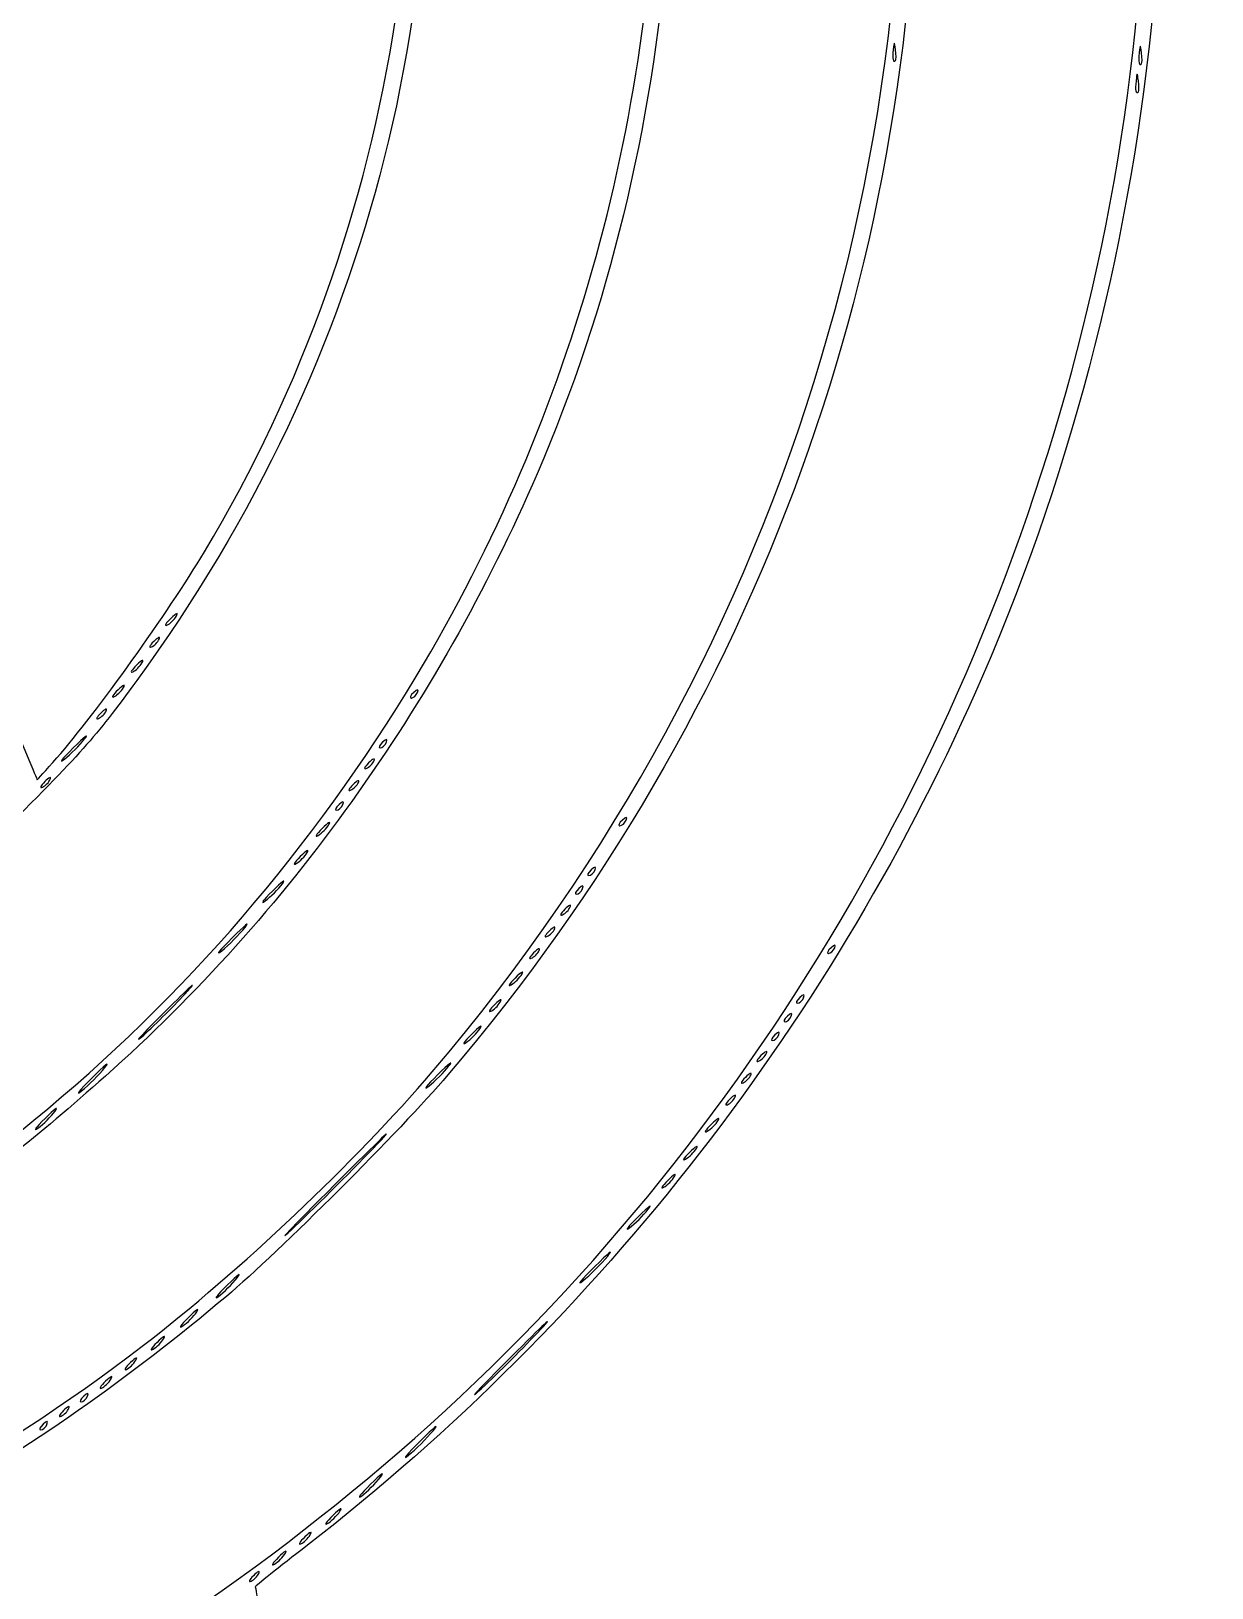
# Model space of a CAD drawing. Extents: x -1096.9 to -1063.6, y 947.9 to 977.9.
# Drawn here: x -1067.9 to -1063.64, y 964.84 to 970.46 of the extents above; entities that cross this region are included whole.
import ezdxf

# ---------------------------------------------------------------- set-up
doc = ezdxf.new("R2010")
doc.units = 0
doc.layers.add('Image', color=7, linetype='CONTINUOUS')

msp = doc.modelspace()

# ---------------------------------------------------------------- linework, layer by layer
at = {"layer": 'Image', "color": 7}
for points in [[(-1064.78152, 970.350728)], [(-1063.894478, 970.339502)], [(-1063.905855, 970.238455)], [(-1067.436376, 968.264759)], [(-1067.565413, 968.090184)], [(-1067.627273, 968.006525)], [(-1067.705166, 967.904793)], [(-1067.805205, 967.836427)], [(-1066.661676, 967.82691)], [(-1067.829335, 967.759545)], [(-1066.992299, 967.382797)], [(-1065.954339, 967.299188)], [(-1067.126893, 967.22547)], [(-1066.010457, 967.220623)], [(-1066.066601, 967.142026)], [(-1067.334961, 966.994677)], [(-1066.279432, 966.860827)], [(-1065.247002, 966.771514)], [(-1067.632141, 966.72023)], [(-1066.391536, 966.7259)], [(-1065.303173, 966.692925)], [(-1067.811899, 966.563186)], [(-1066.649505, 966.444941)], [(-1065.673166, 966.209227)], [(-1065.819084, 966.040571)], [(-1067.155203, 965.962225)], [(-1067.301147, 965.83912)], [(-1066.060675, 965.776352)], [(-1067.520487, 965.665034)], [(-1067.761972, 965.491552)], [(-1066.44784, 965.411828)], [(-1066.638736, 965.243662)], [(-1067.077125, 964.896489)]]:
    msp.add_lwpolyline(points, close=True, dxfattribs=at)
for points in [[(-1067.374278, 968.348417), (-1067.374516, 968.348409)], [(-1067.497812, 968.180005), (-1067.498024, 968.179997)], [(-1066.504725, 968.072954), (-1066.50499, 968.072954)], [(-1066.616988, 967.893315), (-1066.617252, 967.893315)], [(-1066.718059, 967.748287), (-1066.71782, 967.748292)], [(-1066.774177, 967.668766), (-1066.774441, 967.668766)], [(-1066.824315, 967.596397), (-1066.824183, 967.596419)], [(-1065.752462, 967.612624), (-1065.752726, 967.612624)], [(-1066.902923, 967.495353), (-1066.902791, 967.495372)], [(-1065.864751, 967.432985), (-1065.865015, 967.432985)], [(-1065.909651, 967.36562), (-1065.909915, 967.36562)], [(-1065.000225, 967.152297), (-1065.000489, 967.152294)], [(-1066.128223, 967.057478), (-1066.128091, 967.057497)], [(-1065.112487, 966.972655), (-1065.112752, 966.972655)], [(-1066.206645, 966.956201), (-1066.206857, 966.956193)], [(-1065.157414, 966.90529), (-1065.157678, 966.90529)], [(-1065.202314, 966.837924), (-1065.202578, 966.837924)], [(-1065.359529, 966.614336), (-1065.359291, 966.614312)], [(-1065.420886, 966.52978), (-1065.420754, 966.529801)], [(-1065.499467, 966.428736), (-1065.499335, 966.428754)], [(-1065.578075, 966.32771), (-1065.577942, 966.327704)], [(-1067.41939, 965.743851), (-1067.419257, 965.743872)], [(-1067.610048, 965.597669), (-1067.610286, 965.597658)], [(-1067.694821, 965.535531), (-1067.695085, 965.535531)], [(-1067.840791, 965.434482), (-1067.841056, 965.434482)], [(-1066.784654, 965.120403), (-1066.784813, 965.120411)], [(-1066.891493, 965.036292), (-1066.891731, 965.036281)], [(-1066.981504, 964.969154), (-1066.981372, 964.969172)]]:
    msp.add_lwpolyline(points, dxfattribs=at)
for points in [[(-1064.071246, 969.531118), (-1063.698263, 971.161317), (-1063.858627, 972.898486), (-1064.524081, 974.436522)], [(-1064.015128, 973.059265), (-1063.640796, 971.423177), (-1063.801795, 969.671048), (-1064.467963, 968.131406)], [(-1065.758362, 972.768218), (-1065.442317, 971.488678), (-1065.558125, 970.053329), (-1066.073586, 968.861286)], [(-1067.273472, 968.579002), (-1066.563806, 969.76556), (-1066.34579, 971.199993), (-1066.67218, 972.535441)], [(-1066.451941, 966.704566), (-1065.150058, 968.230956), (-1064.559561, 970.209348), (-1064.813641, 972.193366)], [(-1066.523378, 972.067041), (-1066.320654, 970.655015), (-1066.665645, 969.283545), (-1067.517365, 968.115714)], [(-1064.702648, 971.364773), (-1064.683598, 969.636999), (-1065.273751, 968.008904), (-1066.395822, 966.693324)], [(-1066.509964, 968.130036), (-1065.940898, 969.075336), (-1065.639008, 970.170529), (-1065.639008, 971.2896)], [(-1064.789987, 970.390027), (-1064.793956, 970.356655), (-1064.789987, 970.341489), (-1064.78152, 970.350728)], [(-1064.78152, 970.390027), (-1064.785489, 970.421798), (-1064.786018, 970.421798), (-1064.789987, 970.390027)], [(-1064.78152, 970.350728), (-1064.778874, 970.35311), (-1064.778874, 970.370731), (-1064.78152, 970.390027)], [(-1063.894478, 970.378798), (-1063.898447, 970.410572), (-1063.899241, 970.410572), (-1063.902945, 970.378798)], [(-1063.902945, 970.378798), (-1063.906914, 970.345429), (-1063.902945, 970.33026), (-1063.894478, 970.339502)], [(-1063.894478, 970.339502), (-1063.891832, 970.341883), (-1063.891832, 970.359505), (-1063.894478, 970.378798)], [(-1063.914322, 970.277751), (-1063.918291, 970.244379), (-1063.914322, 970.229213), (-1063.905855, 970.238455)], [(-1063.905855, 970.277751), (-1063.909824, 970.309522), (-1063.910618, 970.309522), (-1063.914322, 970.277751)], [(-1063.905855, 970.238455), (-1063.903209, 970.240836), (-1063.903209, 970.258458), (-1063.905855, 970.277751)], [(-1066.515017, 965.384303), (-1065.306348, 966.450437), (-1064.439573, 967.921277), (-1064.071246, 969.531118)], [(-1066.073586, 968.861286), (-1066.435722, 968.023813), (-1066.974625, 967.272053), (-1067.630527, 966.68939)], [(-1067.805205, 967.836427), (-1067.66188, 968.000588), (-1067.404123, 968.360538), (-1067.273472, 968.579002)], [(-1067.393831, 968.340181), (-1067.412616, 968.321872), (-1067.419231, 968.310616), (-1067.408383, 968.315151)], [(-1067.408383, 968.315151), (-1067.3978, 968.319676), (-1067.382454, 968.334651), (-1067.374278, 968.348417)], [(-1067.374516, 968.348409), (-1067.366579, 968.362194), (-1067.374516, 968.358464), (-1067.393831, 968.340181)], [(-1067.455981, 968.256401), (-1067.471327, 968.240949), (-1067.475296, 968.232085), (-1067.464448, 968.236689)], [(-1067.464448, 968.236689), (-1067.4536, 968.241293), (-1067.4409, 968.253913), (-1067.436376, 968.264759)], [(-1067.436402, 968.264761), (-1067.431904, 968.275583), (-1067.440636, 968.271826), (-1067.455981, 968.256401)], [(-1067.517338, 968.171768), (-1067.536124, 968.153459), (-1067.542738, 968.142204), (-1067.53189, 968.146739)], [(-1067.53189, 968.146739), (-1067.521307, 968.151263), (-1067.505961, 968.166238), (-1067.497812, 968.180005)], [(-1067.498024, 968.179997), (-1067.489822, 968.193782), (-1067.498024, 968.190051), (-1067.517338, 968.171768)], [(-1069.724096, 965.499514), (-1068.368397, 965.979981), (-1067.256459, 966.890018), (-1066.509964, 968.130036)], [(-1067.517365, 968.115714), (-1067.671485, 967.904388), (-1067.707441, 967.864092), (-1068.031, 967.540287)], [(-1067.599518, 968.056918), (-1067.588935, 968.061442), (-1067.573589, 968.076418), (-1067.565413, 968.090184)], [(-1067.565387, 968.090176), (-1067.557185, 968.103961), (-1067.565387, 968.10023), (-1067.584701, 968.081948)], [(-1064.467963, 968.131406), (-1064.997526, 966.907459), (-1065.847315, 965.813429), (-1066.901865, 964.997943)], [(-1066.50499, 968.072954), (-1066.499698, 968.085496), (-1066.50499, 968.085496), (-1066.518483, 968.072954)], [(-1068.0065, 968.068798), (-1067.935248, 967.899239), (-1067.876695, 967.759383), (-1067.876404, 967.75801)], [(-1067.584701, 968.081948), (-1067.603487, 968.063638), (-1067.610101, 968.052383), (-1067.599518, 968.056918)], [(-1066.518483, 968.072954), (-1066.530919, 968.061604), (-1066.534887, 968.052317), (-1066.527215, 968.052317)], [(-1066.527215, 968.052317), (-1066.519806, 968.052317), (-1066.509752, 968.061604), (-1066.504725, 968.072954)], [(-1067.646852, 967.998167), (-1067.662198, 967.982716), (-1067.666166, 967.973852), (-1067.655319, 967.978456)], [(-1067.655319, 967.978456), (-1067.644471, 967.983059), (-1067.631771, 967.99568), (-1067.627273, 968.006525)], [(-1067.627273, 968.006528), (-1067.622775, 968.017349), (-1067.631506, 968.013592), (-1067.646852, 967.998167)], [(-1067.705166, 967.904793), (-1067.687704, 967.927362), (-1067.705166, 967.912969), (-1067.746176, 967.872831)], [(-1067.746176, 967.872831), (-1067.786314, 967.832694), (-1067.800707, 967.814234), (-1067.778138, 967.831813)], [(-1067.778138, 967.831813), (-1067.755649, 967.849381), (-1067.722761, 967.882235), (-1067.705166, 967.904793)], [(-1066.630746, 967.893315), (-1066.642917, 967.881965), (-1066.64715, 967.872678), (-1066.639477, 967.872678)], [(-1066.639477, 967.872678), (-1066.632069, 967.872678), (-1066.622015, 967.881965), (-1066.616988, 967.893315)], [(-1066.617252, 967.893315), (-1066.611961, 967.905857), (-1066.617252, 967.905857), (-1066.630746, 967.893315)], [(-1067.876404, 967.75801), (-1067.876404, 967.756687), (-1067.844072, 967.791924), (-1067.805205, 967.836427)], [(-1066.681281, 967.818526), (-1066.696627, 967.8031), (-1066.700596, 967.794237), (-1066.689748, 967.798841)], [(-1066.689748, 967.798841), (-1066.6789, 967.803444), (-1066.6662, 967.816065), (-1066.661676, 967.82691)], [(-1066.661702, 967.826887), (-1066.657204, 967.837708), (-1066.665936, 967.833951), (-1066.681281, 967.818526)], [(-1067.848941, 967.75116), (-1067.864286, 967.735708), (-1067.868255, 967.726845), (-1067.857407, 967.731475)], [(-1067.857407, 967.731475), (-1067.846559, 967.736079), (-1067.833859, 967.7487), (-1067.829335, 967.759545)], [(-1067.829361, 967.759521), (-1067.824864, 967.770342), (-1067.833595, 967.766585), (-1067.848941, 967.75116)], [(-1066.71782, 967.748292), (-1066.713322, 967.75914), (-1066.722054, 967.755356), (-1066.737664, 967.739931)], [(-1066.737664, 967.739931), (-1066.75301, 967.72448), (-1066.756979, 967.715616), (-1066.746131, 967.72022)], [(-1066.746131, 967.72022), (-1066.735283, 967.724824), (-1066.722583, 967.737444), (-1066.718059, 967.748287)], [(-1066.787935, 967.668766), (-1066.800106, 967.657416), (-1066.804339, 967.648129), (-1066.796666, 967.648129)], [(-1066.796666, 967.648129), (-1066.789258, 967.648129), (-1066.779204, 967.657416), (-1066.774177, 967.668766)], [(-1066.774441, 967.668766), (-1066.76915, 967.681307), (-1066.774441, 967.681307), (-1066.787935, 967.668766)], [(-1066.849054, 967.581893), (-1066.87075, 967.560276), (-1066.877205, 967.54913), (-1066.863606, 967.557101)], [(-1066.863606, 967.557101), (-1066.849847, 967.565092), (-1066.832306, 967.582766), (-1066.824315, 967.596397)], [(-1066.824183, 967.596419), (-1066.816245, 967.610045), (-1066.827358, 967.603509), (-1066.849054, 967.581893)], [(-1065.76622, 967.612624), (-1065.778655, 967.601274), (-1065.782624, 967.591987), (-1065.774951, 967.591987)], [(-1065.774951, 967.591987), (-1065.767543, 967.591987), (-1065.757489, 967.601274), (-1065.752462, 967.612624)], [(-1065.752726, 967.612624), (-1065.747435, 967.625166), (-1065.752726, 967.625166), (-1065.76622, 967.612624)], [(-1066.927661, 967.480846), (-1066.949357, 967.459229), (-1066.955813, 967.44808), (-1066.942214, 967.456054)], [(-1066.942214, 967.456054), (-1066.928455, 967.464045), (-1066.910887, 967.481719), (-1066.902923, 967.495353)], [(-1066.902791, 967.495372), (-1066.894853, 967.508998), (-1066.905966, 967.502462), (-1066.927661, 967.480846)], [(-1065.878509, 967.432985), (-1065.89068, 967.421635), (-1065.894913, 967.412348), (-1065.88724, 967.412348)], [(-1065.88724, 967.412348), (-1065.879832, 967.412348), (-1065.869778, 967.421635), (-1065.864751, 967.432985)], [(-1065.865015, 967.432985), (-1065.859724, 967.445527), (-1065.865015, 967.445527), (-1065.878509, 967.432985)], [(-1067.027859, 967.356598), (-1067.061805, 967.322636), (-1067.073606, 967.306636), (-1067.054053, 967.321046)], [(-1067.054053, 967.321046), (-1067.034474, 967.335465), (-1067.006719, 967.363244), (-1066.992299, 967.382797)], [(-1066.992299, 967.382791), (-1066.977747, 967.402344), (-1066.994945, 967.390544), (-1067.027859, 967.356598)], [(-1065.923409, 967.36562), (-1065.93558, 967.354269), (-1065.939813, 967.344982), (-1065.93214, 967.344982)], [(-1065.93214, 967.344982), (-1065.924732, 967.344982), (-1065.914678, 967.354269), (-1065.909651, 967.36562)], [(-1065.909915, 967.36562), (-1065.904624, 967.378161), (-1065.909915, 967.378161), (-1065.923409, 967.36562)], [(-1065.954365, 967.299191), (-1065.949867, 967.310039), (-1065.958599, 967.306255), (-1065.973944, 967.29083)], [(-1067.126893, 967.22547), (-1067.106255, 967.251055), (-1067.127078, 967.234096), (-1067.173406, 967.18777)], [(-1065.973944, 967.29083), (-1065.98929, 967.275378), (-1065.993259, 967.266515), (-1065.982411, 967.271119)], [(-1065.982411, 967.271119), (-1065.971563, 967.275722), (-1065.958863, 967.288369), (-1065.954339, 967.299188)], [(-1067.173406, 967.18777), (-1067.219709, 967.141457), (-1067.236668, 967.120528), (-1067.21111, 967.141261)], [(-1067.21111, 967.141261), (-1067.185445, 967.162004), (-1067.147636, 967.19989), (-1067.126893, 967.22547)], [(-1066.030062, 967.212238), (-1066.045408, 967.196787), (-1066.049377, 967.187923), (-1066.038529, 967.192553)], [(-1066.038529, 967.192553), (-1066.027681, 967.197157), (-1066.014981, 967.209778), (-1066.010457, 967.220623)], [(-1066.010483, 967.220599), (-1066.005985, 967.231421), (-1066.014717, 967.227663), (-1066.030062, 967.212238)], [(-1066.086207, 967.133644), (-1066.101553, 967.118219), (-1066.105522, 967.109329), (-1066.094674, 967.113959)], [(-1066.094674, 967.113959), (-1066.083826, 967.118563), (-1066.071126, 967.131183), (-1066.066601, 967.142026)], [(-1066.066628, 967.142005), (-1066.06213, 967.152826), (-1066.070861, 967.149069), (-1066.086207, 967.133644)], [(-1065.013983, 967.152297), (-1065.026154, 967.140946), (-1065.030387, 967.131659), (-1065.022714, 967.131659)], [(-1065.022714, 967.131659), (-1065.015306, 967.131659), (-1065.005252, 967.140946), (-1065.000225, 967.152297)], [(-1065.000489, 967.152294), (-1064.995198, 967.164836), (-1065.000489, 967.164836), (-1065.013983, 967.152297)], [(-1067.334935, 966.994645), (-1067.292019, 967.041823), (-1067.327526, 967.0097), (-1067.414151, 966.923268)], [(-1066.152961, 967.042971), (-1066.174657, 967.021355), (-1066.181113, 967.010205), (-1066.167514, 967.01818)], [(-1066.167514, 967.01818), (-1066.153755, 967.02617), (-1066.136187, 967.043844), (-1066.128223, 967.057478)], [(-1066.128091, 967.057497), (-1066.120153, 967.071123), (-1066.131266, 967.064588), (-1066.152961, 967.042971)], [(-1067.49215, 966.83749), (-1067.448573, 966.876749), (-1067.377824, 966.94747), (-1067.334961, 966.994677)], [(-1066.206857, 966.956193), (-1066.198655, 966.969978), (-1066.206857, 966.966247), (-1066.226172, 966.947965)], [(-1065.126246, 966.972655), (-1065.138681, 966.961305), (-1065.14265, 966.952018), (-1065.134977, 966.952018)], [(-1065.134977, 966.952018), (-1065.127569, 966.952018), (-1065.117515, 966.961305), (-1065.112487, 966.972655)], [(-1065.112752, 966.972655), (-1065.10746, 966.985197), (-1065.112752, 966.985197), (-1065.126246, 966.972655)], [(-1067.414151, 966.923268), (-1067.50059, 966.836816), (-1067.5357, 966.798234), (-1067.49215, 966.83749)], [(-1066.226172, 966.947965), (-1066.244957, 966.929655), (-1066.251572, 966.9184), (-1066.240724, 966.922935)], [(-1066.240724, 966.922935), (-1066.23014, 966.927459), (-1066.214795, 966.942435), (-1066.206645, 966.956201)], [(-1065.157678, 966.90529), (-1065.152387, 966.917831), (-1065.157678, 966.917831), (-1065.171172, 966.90529)], [(-1066.329968, 966.810302), (-1066.313299, 966.82152), (-1066.290651, 966.844256), (-1066.279432, 966.860827)], [(-1066.279459, 966.860829), (-1066.268346, 966.877392), (-1066.282105, 966.868211), (-1066.309595, 966.84043)], [(-1065.171172, 966.90529), (-1065.183343, 966.893939), (-1065.187576, 966.884652), (-1065.179903, 966.884652)], [(-1065.179903, 966.884652), (-1065.172495, 966.884652), (-1065.162441, 966.893939), (-1065.157414, 966.90529)], [(-1066.309595, 966.84043), (-1066.337376, 966.812641), (-1066.346557, 966.799083), (-1066.329968, 966.810302)], [(-1065.216072, 966.837924), (-1065.228507, 966.826574), (-1065.232476, 966.817287), (-1065.224803, 966.817287)], [(-1065.224803, 966.817287), (-1065.217395, 966.817287), (-1065.207341, 966.826574), (-1065.202314, 966.837924)], [(-1065.202578, 966.837924), (-1065.197286, 966.850466), (-1065.202578, 966.850466), (-1065.216072, 966.837924)], [(-1067.632141, 966.72023), (-1067.611504, 966.745815), (-1067.632326, 966.728855), (-1067.678628, 966.682529)], [(-1066.391536, 966.7259), (-1066.374074, 966.748469), (-1066.391536, 966.734075), (-1066.432573, 966.693938)], [(-1065.266607, 966.763132), (-1065.281953, 966.747707), (-1065.285922, 966.738817), (-1065.275074, 966.743447)], [(-1065.275074, 966.743447), (-1065.264226, 966.748051), (-1065.251526, 966.760671), (-1065.247002, 966.771514)], [(-1065.247028, 966.771493), (-1065.24253, 966.782314), (-1065.251261, 966.778557), (-1065.266607, 966.763132)], [(-1067.630527, 966.68939), (-1067.879738, 966.468005), (-1068.071138, 966.315187), (-1068.271427, 966.177665)], [(-1067.678628, 966.682529), (-1067.724957, 966.636217), (-1067.741917, 966.615288), (-1067.716331, 966.636023)], [(-1067.716331, 966.636023), (-1067.690667, 966.656767), (-1067.652858, 966.69465), (-1067.632141, 966.72023)], [(-1067.497627, 965.715728), (-1067.145202, 965.986178), (-1066.728933, 966.379806), (-1066.451941, 966.704566)], [(-1066.395822, 966.693324), (-1066.565976, 966.493805), (-1067.00484, 966.055035), (-1067.194256, 965.895105)], [(-1066.432573, 966.693938), (-1066.47271, 966.653801), (-1066.487077, 966.635341), (-1066.464535, 966.652922)], [(-1066.464535, 966.652922), (-1066.442045, 966.670491), (-1066.409131, 966.703341), (-1066.391536, 966.7259)], [(-1065.322752, 966.68454), (-1065.338098, 966.669115), (-1065.342066, 966.660251), (-1065.331219, 966.664855)], [(-1065.331219, 966.664855), (-1065.320371, 966.669459), (-1065.307671, 966.682079), (-1065.303173, 966.692925)], [(-1065.303173, 966.692901), (-1065.298675, 966.703749), (-1065.307406, 966.699965), (-1065.322752, 966.68454)], [(-1067.811899, 966.563181), (-1067.797611, 966.582734), (-1067.814545, 966.57096), (-1067.847459, 966.536987)], [(-1065.379135, 966.605951), (-1065.39448, 966.590499), (-1065.398449, 966.581636), (-1065.387601, 966.586266)], [(-1065.387601, 966.586266), (-1065.376753, 966.59087), (-1065.364053, 966.60349), (-1065.359529, 966.614336)], [(-1065.359291, 966.614312), (-1065.354793, 966.625133), (-1065.363524, 966.621376), (-1065.379135, 966.605951)], [(-1067.847459, 966.536987), (-1067.881431, 966.503023), (-1067.893205, 966.487026), (-1067.873653, 966.501435)], [(-1067.873653, 966.501435), (-1067.854074, 966.515855), (-1067.826319, 966.543631), (-1067.811899, 966.563186)], [(-1066.649505, 966.444941), (-1066.569601, 966.528682), (-1066.638128, 966.463303), (-1066.801773, 966.299667)], [(-1065.445624, 966.515276), (-1065.46732, 966.493659), (-1065.473776, 966.482512), (-1065.460176, 966.490484)], [(-1065.460176, 966.490484), (-1065.446418, 966.498474), (-1065.42885, 966.516149), (-1065.420886, 966.52978)], [(-1065.420754, 966.529801), (-1065.412816, 966.543427), (-1065.423929, 966.536892), (-1065.445624, 966.515276)], [(-1066.947029, 966.147412), (-1066.863288, 966.227314), (-1066.729409, 966.361203), (-1066.649505, 966.444941)], [(-1065.524206, 966.414228), (-1065.545901, 966.392612), (-1065.552357, 966.381462), (-1065.538758, 966.389437)], [(-1065.538758, 966.389437), (-1065.524999, 966.397427), (-1065.507457, 966.415102), (-1065.499467, 966.428736)], [(-1065.499335, 966.428754), (-1065.491397, 966.44238), (-1065.50251, 966.435845), (-1065.524206, 966.414228)], [(-1066.801773, 966.299667), (-1066.965417, 966.136024), (-1067.03077, 966.067511), (-1066.947029, 966.147412)], [(-1065.602813, 966.313205), (-1065.624509, 966.291589), (-1065.630965, 966.280439), (-1065.617365, 966.288414)], [(-1065.617365, 966.288414), (-1065.603607, 966.296404), (-1065.586039, 966.314078), (-1065.578075, 966.32771)], [(-1065.577942, 966.327704), (-1065.570005, 966.34133), (-1065.581117, 966.334795), (-1065.602813, 966.313205)], [(-1065.708514, 966.183208), (-1065.745662, 966.146269), (-1065.760082, 966.127664), (-1065.740661, 966.141975)], [(-1065.740661, 966.141975), (-1065.721347, 966.156289), (-1065.69084, 966.186547), (-1065.673166, 966.209227)], [(-1065.673166, 966.209216), (-1065.655439, 966.231891), (-1065.67052, 966.220196), (-1065.708514, 966.183208)], [(-1065.819137, 966.04061), (-1065.79506, 966.069389), (-1065.815962, 966.052543), (-1065.865306, 966.00319)], [(-1065.909016, 965.950864), (-1065.883616, 965.971448), (-1065.843161, 966.011832), (-1065.819084, 966.040571)], [(-1067.222698, 965.89497), (-1067.203384, 965.909284), (-1067.172877, 965.939542), (-1067.155203, 965.962225)], [(-1067.155203, 965.962212), (-1067.137476, 965.984886), (-1067.152557, 965.973192), (-1067.190551, 965.936203)], [(-1065.865306, 966.00319), (-1065.914731, 965.953787), (-1065.934416, 965.930282), (-1065.909016, 965.950864)], [(-1067.190551, 965.936203), (-1067.227699, 965.899265), (-1067.242119, 965.880662), (-1067.222698, 965.89497)], [(-1067.194256, 965.895105), (-1067.889713, 965.307709), (-1068.648961, 964.875285), (-1069.490707, 964.587191)], [(-1067.301174, 965.839122), (-1067.290061, 965.855685), (-1067.30382, 965.846504), (-1067.33131, 965.818723)], [(-1067.33131, 965.818723), (-1067.359091, 965.790934), (-1067.368272, 965.777376), (-1067.351683, 965.788595)], [(-1067.351683, 965.788595), (-1067.335014, 965.799813), (-1067.312366, 965.822549), (-1067.301147, 965.83912)], [(-1066.060648, 965.776334), (-1066.002149, 965.838884), (-1066.05033, 965.794087), (-1066.167619, 965.676761)], [(-1067.444128, 965.729347), (-1067.465824, 965.70773), (-1067.47228, 965.696583), (-1067.45868, 965.704555)], [(-1067.45868, 965.704555), (-1067.444922, 965.712546), (-1067.427354, 965.73022), (-1067.41939, 965.743851)], [(-1067.419257, 965.743872), (-1067.41132, 965.757498), (-1067.422432, 965.750963), (-1067.444128, 965.729347)], [(-1066.274008, 965.56303), (-1066.215165, 965.617796), (-1066.119174, 965.713781), (-1066.060675, 965.776352)], [(-1071.262092, 964.281835), (-1069.900943, 964.383443), (-1068.57636, 964.887982), (-1067.497627, 965.715728)], [(-1067.52046, 965.665024), (-1067.512523, 965.678809), (-1067.52046, 965.675104), (-1067.539775, 965.656795)], [(-1066.167619, 965.676761), (-1066.284962, 965.559442), (-1066.332825, 965.508263), (-1066.274008, 965.56303)], [(-1067.539775, 965.656795), (-1067.55856, 965.638486), (-1067.565175, 965.627233), (-1067.554592, 965.631766)], [(-1067.554592, 965.631766), (-1067.544008, 965.63629), (-1067.528662, 965.651265), (-1067.520487, 965.665034)], [(-1067.629601, 965.58943), (-1067.648386, 965.57112), (-1067.655001, 965.559868), (-1067.644153, 965.5644)], [(-1067.644153, 965.5644), (-1067.63357, 965.568924), (-1067.618224, 965.5839), (-1067.610048, 965.597669)], [(-1067.610286, 965.597658), (-1067.602084, 965.611443), (-1067.610286, 965.607739), (-1067.629601, 965.58943)], [(-1067.708579, 965.535531), (-1067.721015, 965.524181), (-1067.724983, 965.514894), (-1067.71731, 965.514894)], [(-1067.71731, 965.514894), (-1067.709902, 965.514894), (-1067.699848, 965.524181), (-1067.694821, 965.535531)], [(-1067.695085, 965.535531), (-1067.689794, 965.548073), (-1067.695085, 965.548073), (-1067.708579, 965.535531)], [(-1067.781578, 965.483194), (-1067.796924, 965.467742), (-1067.800892, 965.458879), (-1067.790044, 965.463483)], [(-1067.790044, 965.463483), (-1067.779196, 965.468086), (-1067.766496, 965.480734), (-1067.761972, 965.491552)], [(-1067.761999, 965.491555), (-1067.757501, 965.502403), (-1067.766232, 965.498619), (-1067.781578, 965.483194)], [(-1067.85455, 965.434482), (-1067.866721, 965.423131), (-1067.870954, 965.413844), (-1067.863281, 965.413844)], [(-1067.863281, 965.413844), (-1067.855873, 965.413844), (-1067.845819, 965.423131), (-1067.840791, 965.434482)], [(-1067.841056, 965.434482), (-1067.835764, 965.447023), (-1067.841056, 965.447023), (-1067.85455, 965.434482)], [(-1066.537771, 965.322121), (-1066.512371, 965.342706), (-1066.471917, 965.383086), (-1066.44784, 965.411828)], [(-1066.447866, 965.411868), (-1066.423789, 965.440646), (-1066.444691, 965.4238), (-1066.494062, 965.374448)], [(-1070.686809, 963.458253), (-1069.124973, 963.677341), (-1067.709082, 964.33104), (-1066.515017, 965.384303)], [(-1066.494062, 965.374448), (-1066.54346, 965.325045), (-1066.563171, 965.301539), (-1066.537771, 965.322121)], [(-1066.706205, 965.176407), (-1066.686891, 965.190721), (-1066.656411, 965.220979), (-1066.638736, 965.243662)], [(-1066.638736, 965.243648), (-1066.621009, 965.266323), (-1066.636091, 965.254629), (-1066.674058, 965.21764)], [(-1066.674058, 965.21764), (-1066.711232, 965.180701), (-1066.725652, 965.162098), (-1066.706205, 965.176407)], [(-1066.829792, 965.075717), (-1066.816298, 965.083655), (-1066.795952, 965.103747), (-1066.784654, 965.120403)], [(-1066.784813, 965.120411), (-1066.773436, 965.137053), (-1066.784628, 965.130571), (-1066.809419, 965.105991)], [(-1066.809419, 965.105991), (-1066.83429, 965.081411), (-1066.843471, 965.067793), (-1066.829792, 965.075717)], [(-1066.911046, 965.028053), (-1066.929831, 965.009743), (-1066.936446, 964.998488), (-1066.925598, 965.003023)], [(-1066.925598, 965.003023), (-1066.915014, 965.007547), (-1066.899669, 965.022523), (-1066.891493, 965.036292)], [(-1066.891731, 965.036281), (-1066.883529, 965.050066), (-1066.891731, 965.046335), (-1066.911046, 965.028053)], [(-1066.901865, 964.997943), (-1067.005846, 964.91752), (-1067.090433, 964.849877), (-1067.089798, 964.847625)], [(-1067.006243, 964.954647), (-1067.027939, 964.93303), (-1067.034394, 964.921881), (-1067.020795, 964.929855)], [(-1067.020795, 964.929855), (-1067.007036, 964.937846), (-1066.989495, 964.95552), (-1066.981504, 964.969154)], [(-1066.981372, 964.969172), (-1066.973434, 964.982798), (-1066.984547, 964.976263), (-1067.006243, 964.954647)], [(-1067.096704, 964.888133), (-1067.11205, 964.872681), (-1067.116018, 964.863818), (-1067.10517, 964.868422)], [(-1067.10517, 964.868422), (-1067.094323, 964.873025), (-1067.081623, 964.885646), (-1067.077125, 964.896489)], [(-1067.077125, 964.896494), (-1067.072627, 964.907342), (-1067.081358, 964.903558), (-1067.096704, 964.888133)], [(-1067.089798, 964.847625), (-1067.075246, 964.795939), (-1066.994125, 964.027549), (-1066.975736, 963.765945)]]:
    msp.add_open_spline(points, degree=3, dxfattribs=at)

doc.saveas('drawing.dxf')
